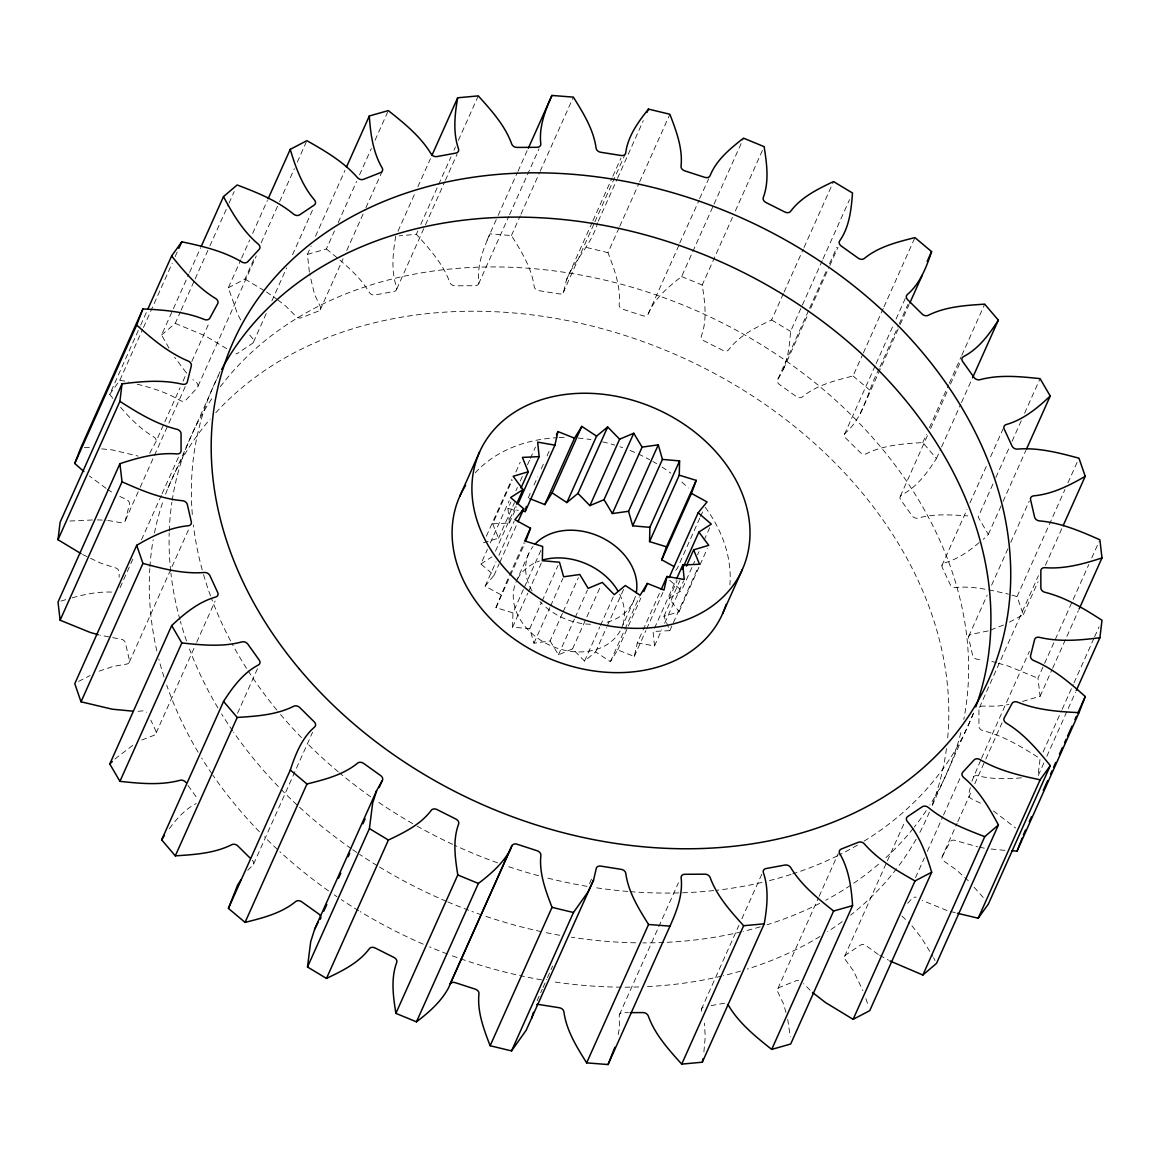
<?xml version="1.0" encoding="UTF-8"?>
<svg xmlns="http://www.w3.org/2000/svg" width="1160" height="1160" viewBox="0 0 1160 1160"><rect width="100%" height="100%" fill="white"/><g stroke="black" fill="none" stroke-linecap="round" stroke-linejoin="round"><path stroke-width="0.75" stroke-dasharray="5 3.75" d="M562.426 613.393L550.101 640.929L533.919 643.22L529.758 628.662L512.604 627.154L512.923 612.871L523.798 588.57M822.281 260.565L790.583 331.412C789.38 347.739 787.538 365.269 777.939 379.045A4.712 3.654 24.1 0 0 779.404 384.482L796.282 396.532A4.712 3.654 24.1 0 0 802.633 396.676C816.915 385.018 835.49 380.422 853.035 376L862.619 354.583M703.902 1051.96L705.236 1036.764L704.439 1023.163M618.222 1034.546L619.411 1028.064L619.251 1016.435A4.712 3.654 24.1 0 1 623.007 1012.694L628.43 1012.665M395.777 236.176C392.849 252.865 390.949 270.715 396.532 287.056A4.712 3.654 24.1 0 1 393.863 291.479L375.115 294.945A4.712 3.654 24.1 0 1 369.083 292.117C361.746 279.589 350.9 269.512 339.952 260.144M550.101 640.929L558.453 654.805L572.562 648.861L584.538 661.084L595.616 651.92L610.407 661.664L617.7 649.89L634.274 656.487L637.289 642.901L642.365 631.562M107.837 520.448L120.205 522.58A4.712 3.654 24.1 0 0 125.425 520.289L129.383 504.397A4.712 3.654 24.1 0 0 125.99 499.322L118.944 496.074M970.296 787.64L968.716 794.005A4.712 3.654 24.1 0 0 972.094 799.081L983.593 804.692M971.877 781.274L980.78 759.974M592.223 222.329L566.428 279.995L563.847 291A4.712 3.654 24.1 0 1 559.149 293.886L538.849 290.652A4.712 3.654 24.1 0 1 534.151 286.259C531.585 267.641 521.217 251.183 511.444 235.524L490.027 233.856C483.271 248.835 476.992 265.248 478.848 281.967A4.712 3.654 24.1 0 1 475.092 285.708L455.184 285.824A4.712 3.654 24.1 0 1 449.717 282.141C442.946 263.668 429.345 248.675 416.367 234.276L399.2 235.857M879.251 368.575C867.68 389.659 864.548 416.382 845.596 432.81A4.712 3.654 24.1 0 0 845.814 438.175L860.169 452.385A4.712 3.654 24.1 0 0 866.607 453.589C883.906 444.99 903.799 443.772 922.78 442.554L936.439 458.548C927.449 472.613 916.937 486.924 901.856 494.885A4.712 3.654 24.1 0 0 900.827 499.989L912.108 515.794A4.712 3.654 24.1 0 0 918.372 518.012C934.409 513.46 951.388 514.895 967.817 515.895M512.923 612.871L495.973 607.68L508.718 576.839M619.019 227.94L607.971 252.662C614.249 269.048 620.933 286.491 619.164 304.34A4.712 3.654 24.1 0 0 622.92 309.27L642.828 315.738A4.712 3.654 24.1 0 0 648.295 313.794C654.704 298.033 668.551 286.781 681.616 276.558L713.313 205.726M112.796 398.286L109.722 394.342L139.94 326.786M140.679 325.148L146.581 311.967M109.722 394.342L119.871 380.204L142.724 329.121M143.463 327.482L172.202 263.219M175.145 256.635L177.364 251.691M169.012 348.145L161.588 335.008L172.637 310.3M173.376 308.647L188.862 274.05M189.588 272.397L200.651 247.689M161.588 335.008L175.247 323.364L180.394 311.837M181.134 310.184L194.401 280.531M195.141 278.893L209.148 247.588M209.873 245.935L228.302 204.74M229.042 203.101L234.204 191.56M149.698 453.27L155.744 442.12L180.061 387.759M183.004 381.161L186.702 372.925M191.85 361.398L209.539 321.856M240.671 320L237.582 314.099L228.332 287.752L240.874 259.738M241.599 258.086L249.704 239.975M252.662 233.377L267.394 200.433M125.425 520.289L139.432 488.983M140.172 487.345L168.171 424.734M168.91 423.081L185.861 385.192M228.332 287.752L244.977 279.067L254.562 257.65M261.188 242.817L278.879 203.275M279.618 201.623L294.35 168.678M297.308 162.081L306.138 142.317M198.041 386.106L256.273 255.954M120.103 587.612L134.096 556.307M141.476 539.835L161.37 495.349M162.11 493.696L179.8 454.154M168.041 487.911L220.414 370.837M253.46 342.084L266.727 312.417M271.875 300.889L286.621 267.931M292.523 254.75L312.417 210.279M309.357 272.063L307.414 254.374L311.098 246.137M315.52 236.249L344.998 170.346M129.326 662.128L171.332 568.226M172.071 566.573L189.762 527.032M307.414 254.374L326.395 248.98L334.5 230.855M338.183 222.618L356.613 181.424M359.556 174.841L371.345 148.48M375.042 140.244L388.296 110.591M320.218 309.851L343.07 258.767M346.753 250.531L365.183 209.351M365.922 207.698L382.133 171.448M156.165 732.859L195.968 643.887M196.707 642.249L215.122 601.054M397.982 231.231L414.932 193.343M417.89 186.76L430.418 158.746M416.367 234.276L417.846 230.985M420.79 224.387L451.008 156.846M453.951 150.249L455.43 146.957M458.374 140.36L478.283 95.888M396.763 289.029L424.763 226.417M425.502 224.779L444.657 181.946M445.397 180.293L457.185 153.932M237.524 713.269L258.898 665.492M487.099 240.135L497.408 217.065M498.147 215.412L517.316 172.579M518.027 171.245L527.626 149.51M478.601 283.881L508.82 216.325M509.559 214.673L539.038 148.77M511.444 235.524L520.289 215.745M521.029 214.107L539.443 172.912M540.183 171.26L573.359 97.121M253.605 864.04L312.562 732.236M592.963 220.69L612.117 177.843M612.857 176.204L620.962 158.079M563.165 292.755L594.123 223.561M594.848 221.908L625.066 154.367M566.428 279.995C574.635 259.579 591.774 244.47 597.603 222.778M598.328 221.125L616.758 179.945M617.497 178.292L643.292 120.625M619.759 226.301L638.913 183.454M639.653 181.815L669.871 114.26M486.345 536.239L511.72 479.529M483.445 542.721L498.553 538.197L492.681 523.827L512.256 480.08M515.881 471.975L520.216 462.26M500.757 594.674L485.155 586.119L494.059 575.273L480.878 563.977L487.403 549.39M490.303 542.909L509.153 500.786M492.681 523.827L509.428 523.044L507.95 508.573L510.849 502.091M515.924 490.752L517.375 487.504M520.274 481.023L522.449 476.165M527.51 464.826L529.685 459.969M530.41 458.345L535.485 447.006M498.553 538.197L514.489 502.555M495.479 551.159L515.779 505.789M509.428 523.044L516.678 506.848M485.155 586.119L496.03 561.817M498.93 555.336L514.155 521.318M528.206 497.988L530.381 493.13M534.006 485.039L537.631 476.934M541.256 468.828L543.431 463.971M547.056 455.865L549.231 451.008M494.059 575.273L499.134 563.934M499.858 562.31L517.259 523.421M509.443 575.229L523.943 542.822M495.973 607.68L509.748 576.883M510.473 575.273L524.972 542.865M528.684 553.726L516.301 581.407A57.565 44.616 24.1 0 0 548.999 644.873A57.565 44.616 24.1 0 0 620.165 630.924M524.523 586.946L541.198 549.68M648.295 313.794L679.238 244.6M679.731 243.049L699.146 200.114M699.639 198.563L708.731 178.698M512.604 627.154L527.829 593.122M528.554 591.499L541.604 562.339M714.053 204.073L743.531 138.171M529.758 628.662L541.358 602.736M542.082 601.112L558.033 565.471M533.919 643.22L549.869 607.579M550.594 605.955L562.904 578.405M783.391 293.596L771.603 319.957C756.059 327.381 739.486 335.37 728.915 349.479A4.712 3.654 24.1 0 1 722.898 350.392L704.135 340.953A4.712 3.654 24.1 0 1 701.481 335.661C707.411 319.493 704.816 301.644 702.221 285.041L732.438 217.486M735.382 210.902L764.121 146.638M563.151 611.769L578.361 577.738M558.453 654.805L574.403 619.15M575.128 617.54L587.438 589.99M572.562 648.861L600.837 585.684M584.538 661.084L599.764 627.067M600.488 625.443L613.524 596.284M595.616 651.92L606.491 627.618M607.216 625.994L623.891 588.729M621.412 628.415L633.795 600.735M610.407 661.664L624.167 630.88M624.892 629.271L639.392 596.863M617.7 649.89L640.885 598.038M784.131 291.957L803.3 249.11M804.025 247.471L833.518 181.569M643.089 629.938L660.475 591.049M634.274 656.487L645.874 630.576M646.598 628.952L663.274 591.687M699.799 518.128L677.324 568.356L673.989 572.431M700.524 516.519L702.699 511.661M654.501 628.198L676.251 579.594M637.289 642.901L654.53 645.917L653.051 631.446L669.798 630.663L663.94 616.293L679.035 611.769L669.175 598.473L677.15 580.652M823.02 258.912L849.54 199.607M663.94 616.293L679.876 580.638M654.53 645.917L661.78 629.721M664.68 623.239L683.53 581.102M669.175 598.473L681.601 590.512L694.651 561.353M697.551 554.871L699.001 551.624M704.062 540.284L709.862 527.322M777.939 379.045L808.883 309.851M809.622 308.197L826.572 270.309M829.516 263.712L836.896 247.239M783.42 369.243L807.752 314.868M810.695 308.285L829.124 267.09M829.864 265.452L837.969 247.326M669.798 630.663L698.073 567.472M679.035 611.769L699.321 566.399M700.046 564.775L707.296 548.578M537.138 1000.688L542.3 989.161M543.039 987.508L546.722 979.272M547.462 977.634L552.61 966.091M589.468 883.717L591.673 878.772M863.359 352.945L883.253 308.458M883.992 306.805L914.935 237.612M844.494 434.348L875.438 365.154M876.177 363.5L893.128 325.612M896.086 319.029L906.395 295.959M879.99 366.923L898.42 325.743M899.159 324.089L908.005 304.326M860.43 413.395L899.493 326.076M900.232 324.423L909.077 304.66M619.484 1014.521L678.44 882.716M922.78 442.554L926.463 434.318M929.421 427.721L948.576 384.888M949.315 383.235L961.104 356.874M961.843 355.236L984.695 304.152M900.378 496.147L927.637 435.188M930.581 428.605L947.546 390.702M950.489 384.12L960.799 361.05M936.439 458.548L940.861 448.659M941.601 447.006L960.755 404.173M961.495 402.52L971.819 379.465M701.336 1009.36L738.92 925.332M741.863 918.749L762.511 872.61M941.92 565.529L966.99 509.515M969.934 502.933L986.885 465.029M990.567 456.793L1003.095 428.794M992.902 484.083L978.17 517.041L988.32 534.412L983.202 539.371M995.86 477.5L1009.128 447.833M1012.071 441.25L1021.655 419.833M1024.599 413.236L1040.07 378.638M777.867 988.552L818.409 897.927M819.148 896.288L838.303 853.456M988.32 534.412L1002.327 503.107M1003.052 501.468L1025.904 450.385M968.76 636.26L987.189 595.08M991.611 585.191L1007.822 548.941M1010.766 542.358L1029.195 501.163M844.639 956.318L886.646 862.402M887.385 860.764L905.076 821.222M1009.461 622.151L1023.308 614.698L1017.059 596.602L1064.967 489.505M1067.91 482.923L1078.974 458.2M932.248 805.562L975.082 709.818M979.475 707.484L1038.432 575.679M1023.308 614.698L1038.055 581.755M1045.421 565.268L1062.371 527.38M915.515 877.685L924.361 857.921M927.318 851.324L942.79 816.727M943.529 815.074L961.219 775.533M981.505 758.336L1029.413 651.238M968.354 880.817L956.318 869.84L944.603 861.634A4.712 3.654 24.1 0 1 942.355 856.268L957.087 823.324M957.827 821.671L971.833 790.366M974.777 783.783L985.101 760.713M985.826 759.06L1002.052 722.825M1022.526 701.438L1040.085 696.304L1037.968 678.194L1043.87 665.014M1044.609 663.361L1088.819 564.5M1091.778 557.916L1099.143 541.445M1040.085 696.304L1051.873 669.943M1052.613 668.305L1078.409 610.639M1043.043 752.071L1061.472 710.877M1062.197 709.238L1073.261 684.516M1074.001 682.877L1093.894 638.391M1094.634 636.738L1099.056 626.85M1043.884 762.932L1037.983 776.112L1040.099 758.654C1022.38 747.272 1003.937 735.933 983.332 730.771A4.712 3.654 24.1 0 1 978.938 726.16L978.938 709.311A4.712 3.654 24.1 0 1 983.332 706.106L997.078 706.164L1008.968 704.526M1046.828 756.335L1067.461 710.21M1068.201 708.557L1075.566 692.085M942.355 856.268L950.112 841.942A4.712 3.654 24.1 0 1 955.97 840.666L977.764 846.858M169.403 828.631C176.596 818.699 185.179 809.187 196.229 803.517M247.718 870.305L252.503 865.592A4.712 3.654 24.1 0 0 252.271 860.227M907.642 903.263L912.152 898.377A4.712 3.654 24.1 0 1 916.168 897.231M114.898 759.032L132.791 745.343M979.141 542.619C968.933 551.246 957.609 559.294 944.573 562.89A4.712 3.654 24.1 0 0 942.312 567.53L950.083 584.336A4.712 3.654 24.1 0 0 955.941 587.482C973.704 585.814 991.321 590.338 1008.533 594.166M480.878 563.977L491.927 556.901M78.605 681.413L90.132 675.526M1003.472 625.051L989.697 630.387M141.81 739.993L153.526 735.512A4.712 3.654 24.1 0 0 155.774 730.872L150.829 720.172M60.958 601.083L70.484 598.255M99.107 671.161L113.042 666.449L126.019 664.187A4.712 3.654 24.1 0 0 129.398 660.185L125.44 643.032A4.712 3.654 24.1 0 0 120.219 639.073L99.803 635.158M988.146 630.909L972.08 634.201A4.712 3.654 24.1 0 0 968.687 638.203L972.645 655.371A4.712 3.654 24.1 0 0 977.88 659.315L982.114 659.634M72.181 597.821C85.521 594.065 99.426 591.324 113.347 592.18M711.051 1005.647L722.985 1003.443A4.712 3.654 24.1 0 1 725.304 1003.502M138.084 711.298L142.158 710.921A4.712 3.654 24.1 0 1 146.638 712.254M69.919 521.029L95.511 519.839M1021.438 777.823C1006.952 779.099 992.09 779.288 977.894 775.822A4.712 3.654 24.1 0 0 972.674 778.099M84.404 447.485L89.537 447.659M97.295 519.898L106.212 520.216M101.746 448.876L112.215 449.906L138.04 456.054M991.118 849.004L1006.822 850.57M507.95 508.573L518.303 510.385M119.871 380.204L128.499 381.901M979.388 847.177L984.26 848.163M586.539 247.486L607.971 252.662M137.17 384.192C151.873 387.832 166.649 392.37 179.684 400.243A4.712 3.654 24.1 0 0 185.933 400.026L197.214 387.802A4.712 3.654 24.1 0 0 196.17 382.365L192.879 379.61M950.504 911.47L955.709 912.833M991.858 661.417L996.672 662.78M998.282 663.23L1007.924 665.956L1037.968 678.194M1011.94 595.138L1017.059 596.602M175.247 323.364L205.204 335.82L228.143 349.551M947.038 910.557L922.171 900.421M681.616 276.558L702.221 285.041M244.977 279.067L264.958 291.044M879.671 955.274L888.487 960.146M82.592 554.524L101.022 563.296L114.767 567.632A4.712 3.654 24.1 0 1 119.147 572.228L119.147 577.288M771.603 319.957L790.583 331.412M266.481 292.001L276.471 298.874M993.438 810.97L1015.58 827.964M106.053 488.346L89.421 475.991M107.445 489.259L113.013 492.927M878.207 954.462L866.665 946.067A4.712 3.654 24.1 0 0 860.241 945.226L845.886 954.854A4.712 3.654 24.1 0 0 845.669 960.161L853.557 971.007L862.895 990.654M326.395 248.98L338.633 258.985M277.776 299.889L285.606 305.95L295.38 315.81A4.712 3.654 24.1 0 0 301.731 317.68L318.608 311.01A4.712 3.654 24.1 0 0 320.073 306.051L314.577 294.495L309.604 273.803M901.914 916.023L909.687 923.418M853.035 376L869.681 389.992M669.74 580.348L681.601 590.512M810.13 990.219L803.605 983.636M974.081 887.226L983.245 897.463M120.582 407.334C130.196 418.485 140.78 429.157 153.482 436.754A4.712 3.654 24.1 0 1 155.744 442.12M249.719 335.066L252.43 338.242A4.712 3.654 24.1 0 1 252.213 343.534L237.858 353.162A4.712 3.654 24.1 0 1 235.857 353.887M911.919 925.738L921.591 938.106L932.829 956.318M186.18 372.664L174.624 357.251M188.036 785.48L197.273 798.413M933.568 957.725L935.033 960.553M865.882 998.601L868.506 1006.271M785.972 1012.462L783.508 1003.893L778.012 992.351A4.712 3.654 24.1 0 1 779.477 987.378L796.355 980.707A4.712 3.654 24.1 0 1 798.558 980.374M787.712 1019.35L790.279 1036.793M701.568 1011.346A4.712 3.654 24.1 0 1 704.221 1006.909M929.407 812.043A413.786 320.668 24.1 0 1 919.372 833.286M916.139 839.188A413.786 320.668 24.1 0 1 897.579 867.361M896.549 868.71A413.786 320.668 24.1 0 1 850.628 915.182M842.247 921.606A413.786 320.668 24.1 0 1 827.616 931.697M820.018 936.454A413.786 320.668 24.1 0 1 747.272 969.049M740.529 971.109A413.786 320.668 24.1 0 1 723.347 975.705M721.607 976.126A413.786 320.668 24.1 0 1 647.512 986.594M638.783 986.957A413.786 320.668 24.1 0 1 622.978 987.174M621.223 987.16A413.786 320.668 24.1 0 1 551.638 981.519M541.604 979.866A413.786 320.668 24.1 0 1 448.905 954.549M447.282 953.94A413.786 320.668 24.1 0 1 429.577 946.879M423.212 944.167A413.786 320.668 24.1 0 1 360.209 911.615M358.73 910.731A413.786 320.668 24.1 0 1 341.315 899.638M337.038 896.767A413.786 320.668 24.1 0 1 334.211 894.838M328.584 890.909A413.786 320.668 24.1 0 1 279.923 851.701M277.284 849.265A413.786 320.668 24.1 0 1 264.393 836.838M259.405 831.764A413.786 320.668 24.1 0 1 212.904 775.242M211.932 773.836A413.786 320.668 24.1 0 1 201.738 758.176M198.113 752.188A413.786 320.668 24.1 0 1 166.721 685.183M164.01 677.048A413.786 320.668 24.1 0 1 158.833 659.112M156.846 650.948A413.786 320.668 24.1 0 1 149.799 568.559M149.901 566.834A413.786 320.668 24.1 0 1 153.192 539.704M154.44 533.02A413.786 320.668 24.1 0 1 163.313 500.482M165.59 494.16A413.786 320.668 24.1 0 1 210.119 419.108M215.789 412.713A413.786 320.668 24.1 0 1 680.035 356.512A413.786 320.668 24.1 0 1 947.459 740.109M946.458 748.606A413.786 320.668 24.1 0 1 931.901 805.808M960.842 732.627A413.786 320.668 24.1 0 1 929.899 805.011M926.231 810.681A413.786 320.668 24.1 0 1 914.268 827.109M913.21 828.443A413.786 320.668 24.1 0 1 885.051 858.443M878.54 864.214A413.786 320.668 24.1 0 1 825.673 900.232M819.714 903.364A413.786 320.668 24.1 0 1 767.079 924.766M760.337 926.811A413.786 320.668 24.1 0 1 743.154 931.422M741.414 931.828A413.786 320.668 24.1 0 1 665.579 942.384M663.839 942.471A413.786 320.668 24.1 0 1 642.799 942.891M635.723 942.805A413.786 320.668 24.1 0 1 571.46 937.222M559.729 935.279A413.786 320.668 24.1 0 1 543.01 932.002M541.328 931.639A413.786 320.668 24.1 0 1 483.372 915.501M481.733 914.95A413.786 320.668 24.1 0 1 471.961 911.47M468.712 910.266A413.786 320.668 24.1 0 1 447.789 901.929M446.194 901.247A413.786 320.668 24.1 0 1 378.537 866.433M377.072 865.548A413.786 320.668 24.1 0 1 359.687 854.398M356.845 852.484A413.786 320.668 24.1 0 1 352.596 849.569M351.19 848.598A413.786 320.668 24.1 0 1 298.41 806.2M297.09 804.982A413.786 320.668 24.1 0 1 233.682 732.366M232.71 730.96A413.786 320.668 24.1 0 1 221.56 713.893M217.92 707.904A413.786 320.668 24.1 0 1 189.457 649.005M186.528 640.9A413.786 320.668 24.1 0 1 180.394 621.354M179.945 619.73A413.786 320.668 24.1 0 1 170.897 573.083M170.708 571.314A413.786 320.668 24.1 0 1 169.201 532.889M169.258 531.164A413.786 320.668 24.1 0 1 171.912 502.135M172.173 500.453A413.786 320.668 24.1 0 1 213.382 396.343M220.313 386.744A413.786 320.668 24.1 0 1 699.857 312.228A413.786 320.668 24.1 0 1 963.786 719.417M973.399 713.255A413.786 320.668 24.1 0 1 863.649 841.406M857.457 845.104A413.786 320.668 24.1 0 1 838.97 855.065M837.462 855.805A413.786 320.668 24.1 0 1 792.715 873.871M791.047 874.408A413.786 320.668 24.1 0 1 768.92 880.73M761.961 882.427A413.786 320.668 24.1 0 1 717.155 890.184M713.734 890.561A413.786 320.668 24.1 0 1 629.561 891.59M627.777 891.445A413.786 320.668 24.1 0 1 593.746 887.4M587.047 886.327A413.786 320.668 24.1 0 1 545.273 877.496M538.632 875.742A413.786 320.668 24.1 0 1 505.659 865.679M497.495 862.822A413.786 320.668 24.1 0 1 454.227 845.089M452.661 844.349A413.786 320.668 24.1 0 1 414.221 824.499M412.713 823.643A413.786 320.668 24.1 0 1 376.304 800.719M370.678 796.804A413.786 320.668 24.1 0 1 339.619 772.952M338.329 771.864A413.786 320.668 24.1 0 1 306.501 742.734M301.498 737.659A413.786 320.668 24.1 0 1 277.965 711.428M276.863 710.079A413.786 320.668 24.1 0 1 247.457 669.798M246.543 668.363A413.786 320.668 24.1 0 1 232.218 643.988M230.536 640.827A413.786 320.668 24.1 0 1 211.743 599.183M210.54 595.936A413.786 320.668 24.1 0 1 202.681 571.532M202.231 569.908A413.786 320.668 24.1 0 1 193.401 525.016M192.328 514.46A413.786 320.668 24.1 0 1 218.5 375.463M517.548 578.898A57.565 44.616 24.1 0 1 539.487 561.019M619.643 594.166A57.565 44.616 24.1 0 1 622.456 625.82M635.404 596.356A57.565 44.616 24.1 0 1 603.939 623.007M590.585 624.24A57.565 44.616 24.1 0 1 543.213 604.882M542.372 604.07A57.565 44.616 24.1 0 1 539.951 601.59M531.99 590.832A57.565 44.616 24.1 0 1 533.034 546.505M475.209 472.845A143.927 111.534 24.1 0 1 517.708 445.338L518.94 444.903A143.927 111.534 24.1 0 1 557.496 437.712M559.192 437.639A143.927 111.534 24.1 0 1 566.036 437.537M578.144 438.074A143.927 111.534 24.1 0 1 585.118 438.784L586.583 438.973A143.927 111.534 24.1 0 1 590.947 439.611M602.577 441.858A143.927 111.534 24.1 0 1 614.713 445.077M619.861 446.716A143.927 111.534 24.1 0 1 622.702 447.688M630.025 450.457A143.927 111.534 24.1 0 1 636.68 453.27M638.333 454.024A143.927 111.534 24.1 0 1 649.643 459.693M652.79 461.448A143.927 111.534 24.1 0 1 656.676 463.724M662.012 467.06A143.927 111.534 24.1 0 1 670.813 473.178M681.848 482.052A143.927 111.534 24.1 0 1 688.286 487.983M705.207 507.268A143.927 111.534 24.1 0 1 709.224 512.952L709.978 514.097A143.927 111.534 24.1 0 1 730.061 572.257L730.118 573.475A143.927 111.534 24.1 0 1 729.886 584.915"/><path stroke-width="1.5" d="M679.586 460.911L679.267 475.179L696.217 480.385L666.507 546.809L649.557 541.618L649.875 527.336L679.586 460.911L662.433 459.403L658.285 444.831L642.103 447.122L612.378 513.561L628.561 511.27L658.285 444.831M431.882 155.454L457.678 97.788L478.283 95.888C491.26 110.272 504.846 125.266 511.618 143.738A4.712 3.654 24.1 0 0 517.085 147.422L536.993 147.305A4.712 3.654 24.1 0 0 540.749 143.565C538.907 126.86 545.186 110.447 551.928 95.453L573.359 97.121C583.117 112.796 593.485 129.253 596.051 147.871A4.712 3.654 24.1 0 0 600.764 152.264L621.064 155.498A4.712 3.654 24.1 0 0 625.762 152.598C627.952 136.024 638.304 121.858 648.454 109.098L669.871 114.26C676.149 130.66 682.834 148.103 681.065 165.938A4.712 3.654 24.1 0 0 684.821 170.882L704.729 177.335A4.712 3.654 24.1 0 0 710.196 175.392C716.619 159.645 730.466 148.393 743.531 138.171L764.121 146.638C766.731 163.241 769.312 181.105 763.381 197.273A4.712 3.654 24.1 0 0 766.049 202.55L784.798 211.99A4.712 3.654 24.1 0 0 790.83 211.076C801.386 196.982 817.96 188.993 833.518 181.569L852.498 193.01C851.295 209.337 849.454 226.867 839.84 240.642A4.712 3.654 24.1 0 0 841.305 246.079L858.197 258.144A4.712 3.654 24.1 0 0 864.534 258.288C878.816 246.63 897.405 242.019 914.935 237.612L931.582 251.604C926.478 267.119 920.156 283.461 907.497 294.408A4.712 3.654 24.1 0 0 907.729 299.773L922.084 313.983A4.712 3.654 24.1 0 0 928.508 315.187C945.806 306.588 965.7 305.385 984.695 304.152L998.339 320.145C989.364 334.225 978.851 348.536 963.771 356.482A4.712 3.654 24.1 0 0 962.728 361.587L974.009 377.406A4.712 3.654 24.1 0 0 980.272 379.625C999.746 374.434 1020.292 376.579 1040.07 378.638L1050.22 396.024C1037.591 407.972 1023.468 419.601 1006.474 424.488A4.712 3.654 24.1 0 0 1004.226 429.127L1011.984 445.933A4.712 3.654 24.1 0 0 1017.842 449.079C1038.562 447.455 1059.123 452.864 1078.974 458.2L1085.223 476.31C1069.447 485.503 1052.424 494.059 1033.981 495.813A4.712 3.654 24.1 0 0 1030.602 499.815L1034.561 516.968A4.712 3.654 24.1 0 0 1039.781 520.927C1060.863 522.798 1080.714 531.294 1099.883 539.791L1101.986 557.916C1083.773 563.919 1064.59 569.139 1045.233 567.704A4.712 3.654 24.1 0 0 1040.839 570.909L1040.853 587.772A4.712 3.654 24.1 0 0 1045.233 592.368C1065.851 597.545 1084.295 608.884 1102 620.266L1099.897 637.71C1080.047 640.291 1059.471 642.06 1039.795 637.42A4.712 3.654 24.1 0 0 1034.575 639.711L1030.616 655.603A4.712 3.654 24.1 0 0 1034.009 660.678C1053.381 668.812 1069.737 682.631 1085.253 696.536L1079.003 712.632C1058.384 711.703 1037.199 710.065 1017.885 702.264A4.712 3.654 24.1 0 0 1012.028 703.54L1004.255 717.88A4.712 3.654 24.1 0 0 1006.517 723.245C1024.005 733.917 1037.634 749.766 1050.279 765.658L1040.129 779.795C1019.582 775.489 998.557 770.544 980.316 759.756A4.712 3.654 24.1 0 0 974.066 759.974L962.785 772.197A4.712 3.654 24.1 0 0 963.83 777.635C978.895 790.395 989.234 807.752 998.412 824.992L984.753 836.635C965.091 829.168 944.965 821.178 928.565 807.679A4.712 3.654 24.1 0 0 922.142 806.838L907.787 816.466A4.712 3.654 24.1 0 0 907.569 821.759C919.793 836.157 926.376 854.384 931.668 872.247L915.022 880.933C896.97 870.682 878.439 859.966 864.62 844.19A4.712 3.654 24.1 0 0 858.269 842.319L841.391 848.989A4.712 3.654 24.1 0 0 839.927 853.948C848.961 869.521 851.411 887.937 852.586 905.627L833.605 911.02C817.829 898.434 801.487 885.37 790.917 867.883A4.712 3.654 24.1 0 0 784.885 865.056L766.136 868.521A4.712 3.654 24.1 0 0 763.468 872.943C769.051 889.285 767.152 907.135 764.222 923.824L743.633 925.723C730.655 911.325 717.054 896.332 710.283 877.859A4.712 3.654 24.1 0 0 704.816 874.176L684.908 874.292A4.712 3.654 24.1 0 0 681.152 878.033C683.008 894.752 676.729 911.165 669.972 926.144L648.556 924.477C638.783 908.816 628.415 892.359 625.849 873.741A4.712 3.654 24.1 0 0 621.151 869.347L600.851 866.114A4.712 3.654 24.1 0 0 596.153 868.999L593.572 880.005L526.19 1030.225L511.546 1050.902L490.129 1045.74L552.029 907.337C545.751 890.952 539.066 873.509 540.836 855.659A4.712 3.654 24.1 0 0 537.08 850.73L517.172 844.262A4.712 3.654 24.1 0 0 511.705 846.206L448.572 987.798C441.119 1001.747 428.91 1012.376 416.469 1021.83L395.879 1013.361C393.269 996.759 390.688 978.895 396.618 962.728A4.712 3.654 24.1 0 0 393.95 957.449L375.202 948.01A4.712 3.654 24.1 0 0 369.17 948.923C358.614 963.017 342.04 971.007 326.482 978.431L307.501 966.99L310.72 941.601L314.664 929.16L376.579 790.758L382.06 780.956A4.712 3.654 24.1 0 0 380.596 775.518L363.718 763.468A4.712 3.654 24.1 0 0 357.367 763.323C343.084 774.981 324.51 779.578 306.965 784.001L245.064 922.389L228.418 908.396L237.655 884.993L241.135 879.454M307.501 966.99L369.416 828.588L372.635 803.213L376.579 790.758M81.026 553.61L58 539.734L60.102 522.29L122.017 383.887C141.868 381.321 162.429 379.537 182.106 384.177A4.712 3.654 24.1 0 0 187.325 381.901L191.284 365.994A4.712 3.654 24.1 0 0 187.905 360.919C168.519 352.785 152.163 338.966 136.662 325.075L142.897 308.966C163.531 309.894 184.701 311.532 204.03 319.333A4.712 3.654 24.1 0 0 209.887 318.058L217.645 303.731A4.712 3.654 24.1 0 0 215.398 298.367C197.896 287.68 184.266 271.832 171.637 255.939L181.786 241.802C202.333 246.123 223.344 251.053 241.585 261.856A4.712 3.654 24.1 0 0 247.849 261.623L259.13 249.414A4.712 3.654 24.1 0 0 258.086 243.977C243.02 231.202 232.667 213.861 223.488 196.606L237.148 184.976C256.824 192.444 276.935 200.433 293.335 213.933A4.712 3.654 24.1 0 0 299.758 214.774L314.113 205.146A4.712 3.654 24.1 0 0 314.331 199.839C302.122 185.455 295.539 167.228 290.246 149.35L306.878 140.665C324.93 150.916 343.462 161.646 357.294 177.422A4.712 3.654 24.1 0 0 363.645 179.292L380.524 172.623A4.712 3.654 24.1 0 0 381.988 167.649C372.954 152.09 370.489 133.661 369.315 115.985L388.296 110.591C404.086 123.163 420.413 136.242 430.998 153.715A4.712 3.654 24.1 0 0 437.015 156.556L455.778 153.091A4.712 3.654 24.1 0 0 458.432 148.654C452.849 132.312 454.749 114.478 457.678 97.788M58 539.734L119.9 401.346L122.017 383.887M630.242 1012.651L642.915 1012.579A4.712 3.654 24.1 0 1 648.382 1016.261C655.154 1034.735 668.74 1049.727 681.717 1064.111L702.322 1062.212L702.96 1058.775M521.753 510.98L525.204 511.589L526.321 506.485M525.204 511.589L554.915 445.15L557.931 431.563L574.505 438.175L581.798 426.387L596.573 436.131L607.666 426.967L619.628 439.19L633.751 433.26L642.103 447.122M696.217 480.385L691.447 493.391L707.049 501.932L698.146 512.778L711.312 524.088L698.885 532.048L708.745 545.33L693.651 549.854L699.524 564.238L682.776 565.007L684.255 579.492L667 576.476L663.999 590.063L647.41 583.451L640.117 595.24L625.341 585.495L614.249 594.659L602.286 582.436L588.163 588.366L579.812 574.505L563.63 576.796L559.482 562.223L542.329 560.715L542.648 546.447L525.697 541.241L530.468 528.235L514.88 519.695L523.769 508.849L510.603 497.538L523.029 489.578L513.169 476.296L528.264 471.772L522.391 457.402L539.139 456.62L537.66 442.134L554.915 445.15M531.672 1018.393L533.397 1012.361M228.418 908.396L290.319 770.008C295.438 754.493 301.76 738.151 314.404 727.189A4.712 3.654 24.1 0 0 314.186 721.824L299.831 707.615A4.712 3.654 24.1 0 0 293.393 706.411C276.094 715.01 256.2 716.227 237.22 717.446L223.561 701.452C232.551 687.387 243.063 673.075 258.144 665.115A4.712 3.654 24.1 0 0 259.173 660.011L247.892 644.206A4.712 3.654 24.1 0 0 241.628 641.987C222.169 647.164 201.608 645.018 181.83 642.959L171.68 625.588C184.309 613.64 198.432 601.996 215.426 597.11A4.712 3.654 24.1 0 0 217.688 592.47L209.917 575.664A4.712 3.654 24.1 0 0 204.058 572.518C183.338 574.142 162.791 568.734 142.941 563.398L136.691 545.301C152.468 536.094 169.49 527.553 187.92 525.799A4.712 3.654 24.1 0 0 191.313 521.797L187.355 504.629A4.712 3.654 24.1 0 0 182.12 500.685C161.037 498.8 141.186 490.303 122.032 481.806L119.915 463.696C138.141 457.678 157.31 452.458 176.668 453.893A4.712 3.654 24.1 0 0 181.061 450.689L181.061 433.84A4.712 3.654 24.1 0 0 176.668 429.229C156.063 424.067 137.619 412.728 119.9 401.346M614.829 1047.292L608.072 1064.546L586.641 1062.879C576.883 1047.205 566.515 1030.747 563.948 1012.129A4.712 3.654 24.1 0 0 559.236 1007.736L538.936 1004.502A4.712 3.654 24.1 0 0 536.645 1004.574M674.207 566.66L661.736 559.816L666.507 546.809M83.897 471.54L74.747 463.463L80.997 447.368L142.897 308.966M1011.969 850.86L1017.103 851.034L1022.09 838.143M74.747 463.463L136.662 325.075M148.045 308.661L171.637 255.939M178.828 248.399L181.786 241.802M201.39 246.036L223.488 196.606M119.915 463.696L58.014 602.083L60.117 620.208L90.161 632.432L98.194 634.708M60.117 620.208L122.032 481.806M268.134 198.78L290.246 149.35M136.691 545.301L74.776 683.689L81.026 701.8L112.244 709.195L133.269 711.211M81.026 701.8L142.941 563.398M346.477 167.054L369.315 115.985M185.992 782.594A4.712 3.654 24.1 0 0 179.727 780.376C160.254 785.566 139.707 783.42 119.929 781.361L109.779 763.976L171.68 625.588M119.929 781.361L181.83 642.959M249.879 857.849L237.916 846.017A4.712 3.654 24.1 0 0 231.493 844.813C214.194 853.412 194.3 854.615 175.305 855.848L161.66 839.855L223.561 701.452M175.305 855.848L237.22 717.446M528.351 148.175L551.928 95.453M459.766 496.321L479.573 452.037M646.976 112.389L648.454 109.098M323.843 911.107L326.786 904.524M338.589 878.163L340.793 873.219M348.16 856.747L349.638 853.456M362.906 823.788L365.11 818.844M379.117 787.553L382.06 780.956M521.014 487.968L528.264 471.772M516.505 504.165L523.029 489.578M518.128 503.599L539.139 456.62M556.481 434.811L557.931 431.563M517.969 521.812L523.769 508.849M326.482 978.431L388.397 840.043C403.941 832.619 420.514 824.63 431.085 810.521A4.712 3.654 24.1 0 1 437.102 809.607L455.865 819.047A4.712 3.654 24.1 0 1 458.519 824.339C452.588 840.507 455.184 858.356 457.779 874.959L395.879 1013.361M524.668 541.198L530.468 528.235M529.874 498.655L544.794 504.6L574.505 438.175M544.794 504.6L552.087 492.826L581.798 426.387M552.087 492.826L566.863 502.57L596.573 436.131M566.863 502.57L577.941 493.391L607.666 426.967M577.941 493.391L589.918 505.615L619.628 439.19M589.918 505.615L604.026 499.685L633.751 433.26M649.875 527.336L632.722 525.828L662.433 459.403M416.469 1021.83L478.384 883.441C490.81 873.987 503.019 863.359 510.487 849.395M511.705 846.206L449.804 984.608A4.712 3.654 24.1 0 1 455.271 982.665L475.179 989.117A4.712 3.654 24.1 0 1 478.935 994.062C477.166 1011.897 483.85 1029.341 490.129 1045.74M649.557 541.618L679.267 475.179M643.785 591.557L647.41 583.451M661.736 559.816L691.447 493.391M661.2 589.439L667 576.476M669.146 577.593L698.146 512.778M676.976 577.97L682.776 565.007M682.225 569.313L698.885 532.048M686.401 566.065L693.651 549.854M511.546 1050.902L573.461 912.514L588.105 891.822L593.572 880.005M722.52 613.857L742.342 569.574M927.159 261.478L931.582 251.604M909.817 303.007L922.345 275.007M586.641 1062.879L648.556 924.477M608.072 1064.546L669.972 926.144M972.558 377.812L998.339 320.145M681.717 1064.111L743.633 925.723M702.322 1062.212L764.222 923.824M1026.643 448.746L1050.22 396.024M727.509 1004.531A4.712 3.654 24.1 0 1 729.002 1006.285C739.587 1023.758 755.914 1036.837 771.705 1049.409L833.605 911.02M852.586 905.627L790.685 1044.014L771.705 1049.409M1063.111 525.726L1085.223 476.31M812.493 992.438L825.529 1002.559L853.122 1019.336L915.022 880.933M931.668 872.247L869.754 1010.65L853.122 1019.336M1079.148 608.986L1101.986 557.916M889.952 960.958L922.853 975.023L984.753 836.635M998.412 824.992L936.511 963.394L922.853 975.023M1076.306 690.432L1099.897 637.71M957.449 913.297L978.213 918.198L1040.129 779.795M1050.279 765.658L988.363 904.06L978.213 918.198M1023.337 834.924L1025.556 829.98M1029.239 821.744L1031.443 816.799M1043.246 790.438L1047.668 780.549M1050.612 773.966L1052.091 770.675M1053.555 767.369L1055.774 762.439M1059.457 754.188L1062.4 747.606M1064.619 742.661L1066.083 739.37M1067.562 736.078L1071.985 726.189M1074.928 719.591L1076.408 716.3M1077.887 713.009L1085.253 696.536M1017.103 851.034L1079.003 712.632M314.664 929.16L318.144 922.142M161.66 839.855L164.401 835.432M109.779 763.976L112.331 761.511M245.064 922.389C262.595 917.981 281.184 913.369 295.466 901.712A4.712 3.654 24.1 0 1 301.803 901.856L318.695 913.92A4.712 3.654 24.1 0 1 320.16 919.358M552.029 907.337L573.461 912.514M457.779 874.959L478.384 883.441M369.416 828.588L388.397 840.043M290.319 770.008L306.965 784.001M604.026 499.685L612.378 513.561M628.561 511.27L632.722 525.828M221.604 369.518A413.786 320.668 24.1 0 1 722.143 262.406A413.786 320.668 24.1 0 1 975.763 706.976M534.861 544.33A57.565 44.616 24.1 0 1 601.097 537.268A57.565 44.616 24.1 0 1 636.274 592.688M543.025 559.903A57.565 44.616 24.1 0 1 618.106 591.31M726.116 604.389A143.927 111.534 24.1 0 1 664.578 664.839L663.346 665.274A143.927 111.534 24.1 0 1 597.168 671.393L595.703 671.205A143.927 111.534 24.1 0 1 473.062 597.226L472.309 596.08A143.927 111.534 24.1 0 1 452.226 537.921L452.168 536.703A143.927 111.534 24.1 0 1 465.551 485.503M538.747 400.62L537.515 401.055A143.927 111.534 24.1 0 0 471.975 492.42L472.033 493.638A143.927 111.534 24.1 0 0 492.115 551.783L492.884 552.943A143.927 111.534 24.1 0 0 615.525 626.922L616.975 627.096A143.927 111.534 24.1 0 0 683.153 620.977L684.4 620.542A143.927 111.534 24.1 0 0 749.926 529.178L749.882 527.96A143.927 111.534 24.1 0 0 729.785 469.814L729.031 468.669A143.927 111.534 24.1 0 0 606.39 394.69L604.94 394.501A143.927 111.534 24.1 0 0 538.747 400.62M299.28 668.928A413.786 320.668 24.1 0 0 983.607 690.417A413.786 320.668 24.1 0 0 549.985 173.043A413.786 320.668 24.1 0 0 299.28 668.928"/></g></svg>
